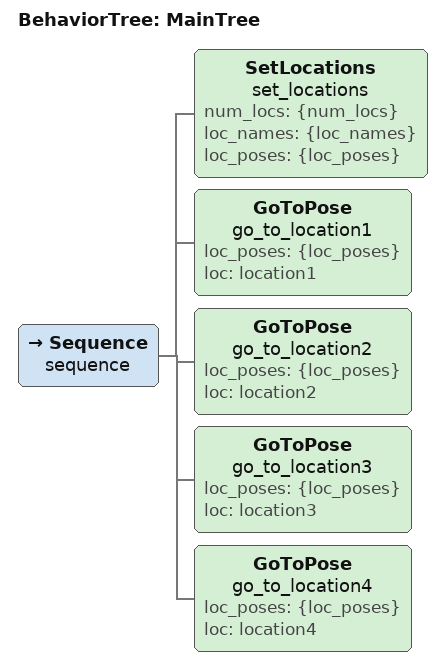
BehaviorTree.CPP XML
<root BTCPP_format="4" >
    <!-- Behavior tree that sequentially navigates locations naively -->
    <BehaviorTree ID="MainTree">
        <Sequence name="sequence">
            <SetLocations   name="set_locations"    num_locs="{num_locs}"   loc_names="{loc_names}" loc_poses="{loc_poses}"/>
            <GoToPose       name="go_to_location1"  loc_poses="{loc_poses}" loc="location1" />
            <GoToPose       name="go_to_location2"  loc_poses="{loc_poses}" loc="location2" />
            <GoToPose       name="go_to_location3"  loc_poses="{loc_poses}" loc="location3" />
            <GoToPose       name="go_to_location4"  loc_poses="{loc_poses}" loc="location4" />
        </Sequence>
    </BehaviorTree>

</root>
